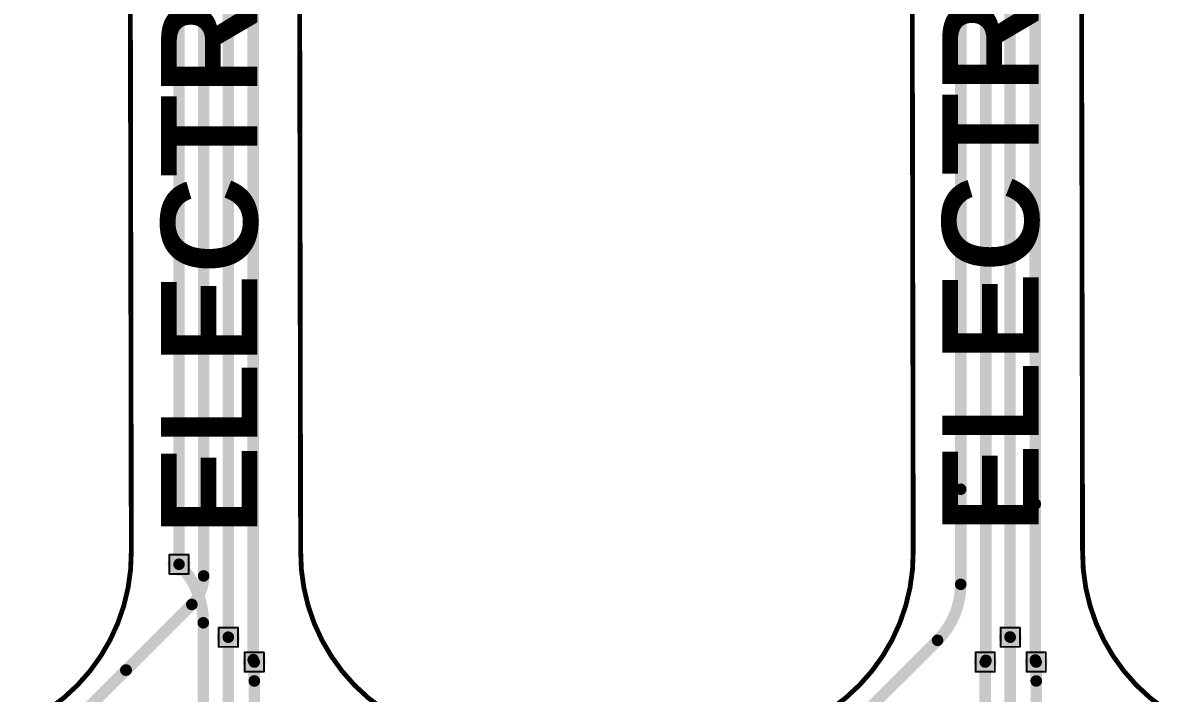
# Model space of a CAD drawing. Header units: inches. Extents: x -17 to 349, y -40 to 215.
# Drawn here: x 141.2 to 171.41, y 29.03 to 46.73 of the extents above; entities that cross this region are included whole.
import ezdxf

# ---------------------------------------------------------------- set-up
doc = ezdxf.new("R2010")
doc.units = ezdxf.units.IN
for name, color, linetype in [('Board Outline', 216, 'Continuous'), ('Bottom Layer', 5, 'Continuous'), ('Drill Drawing', 1, 'Continuous'), ('Top Layer', 1, 'Continuous'), ('Top Overlay', 2, 'Continuous'), ('Via Holes', 16, 'Continuous')]:
    doc.layers.add(name, color=color, linetype=linetype)
doc.styles.add('Arial_Bold', font='', dxfattribs={"height": 0.2})
doc.styles.get('Arial_Bold').set_extended_font_data('Arial', bold=True)

msp = doc.modelspace()

# ---------------------------------------------------------------- hatches: boundary and pattern name
at = {"layer": 'Bottom Layer'}
h = msp.add_hatch(color=5, dxfattribs=at)
edge = h.paths.add_edge_path()
edge.add_arc((145.31977286, 32.43707), 0.2999994, 0, 360)
h = msp.add_hatch(color=5, dxfattribs=at)
edge = h.paths.add_edge_path()
edge.add_arc((146.62137808, 30.5102387), 0.2999994, 0, 360)
h = msp.add_hatch(color=5, dxfattribs=at)
edge = h.paths.add_edge_path()
edge.add_arc((167.26428574, 30.51009138), 0.2999994, 0, 360)
h = msp.add_hatch(color=5, dxfattribs=at)
edge = h.paths.add_edge_path()
edge.add_arc((147.305903, 29.85425322), 0.2999994, 0, 360)
h = msp.add_hatch(color=5, dxfattribs=at)
edge = h.paths.add_edge_path()
edge.add_arc((166.60261066, 29.8541059), 0.2999994, 0, 360)
h = msp.add_hatch(color=5, dxfattribs=at)
edge = h.paths.add_edge_path()
edge.add_arc((167.94881066, 29.8541059), 0.2999994, 0, 360)
at = {"layer": 'Top Layer'}
h = msp.add_hatch(color=1, dxfattribs=at)
edge = h.paths.add_edge_path()
edge.add_arc((145.31977286, 32.43707), 0.2999994, 0, 360)
h = msp.add_hatch(color=1, dxfattribs=at)
edge = h.paths.add_edge_path()
edge.add_arc((146.62137808, 30.5102387), 0.2999994, 0, 360)
h = msp.add_hatch(color=1, dxfattribs=at)
edge = h.paths.add_edge_path()
edge.add_arc((167.26428574, 30.51009138), 0.2999994, 0, 360)
h = msp.add_hatch(color=1, dxfattribs=at)
edge = h.paths.add_edge_path()
edge.add_arc((147.305903, 29.85425322), 0.2999994, 0, 360)
h = msp.add_hatch(color=1, dxfattribs=at)
edge = h.paths.add_edge_path()
edge.add_arc((166.60261066, 29.8541059), 0.2999994, 0, 360)
h = msp.add_hatch(color=1, dxfattribs=at)
edge = h.paths.add_edge_path()
edge.add_arc((167.94881066, 29.8541059), 0.2999994, 0, 360)
at = {"layer": 'Via Holes'}
h = msp.add_hatch(color=7, dxfattribs=at)
edge = h.paths.add_edge_path()
edge.add_arc((145.31977286, 32.43707), 0.1499997, 0, 360)
h = msp.add_hatch(color=7, dxfattribs=at)
edge = h.paths.add_edge_path()
edge.add_arc((146.62137808, 30.5102387), 0.1499997, 0, 360)
h = msp.add_hatch(color=7, dxfattribs=at)
edge = h.paths.add_edge_path()
edge.add_arc((167.26428574, 30.51009138), 0.1499997, 0, 360)
h = msp.add_hatch(color=7, dxfattribs=at)
edge = h.paths.add_edge_path()
edge.add_arc((147.305903, 29.85425322), 0.1499997, 0, 360)
h = msp.add_hatch(color=7, dxfattribs=at)
edge = h.paths.add_edge_path()
edge.add_arc((166.60261066, 29.8541059), 0.1499997, 0, 360)
h = msp.add_hatch(color=7, dxfattribs=at)
edge = h.paths.add_edge_path()
edge.add_arc((167.94881066, 29.8541059), 0.1499997, 0, 360)

# ---------------------------------------------------------------- linework, layer by layer
at = {"layer": 'Board Outline', "const_width": 0.127}
for points in [[(144.02799236, 51.17091112), (144.0599608, 32.79238552)], [(148.49798596, 51.17859716), (148.52996964, 32.79237282)], [(164.67183982, 50.52158552), (164.70286846, 32.7922382)], [(169.14183342, 50.52940618), (169.17287222, 32.79233218)]]:
    msp.add_lwpolyline(points, dxfattribs=at)
for points in [[(144.0599608, 32.79238552, -0.2500687460615742), (141.891385, 28.61523614)], [(150.69915758, 28.61522344, -0.2500687460615744), (148.53058178, 32.79237282)], [(164.70286846, 32.7922382, -0.2500687460615742), (162.53429266, 28.61508882)], [(171.34206524, 28.61507612, -0.2500687460615744), (169.17348944, 32.7922255)]]:
    msp.add_lwpolyline(points, format="xyb", dxfattribs=at)
at = {"layer": 'Board Outline', "const_width": 0.0635}
for points in [[(144.0282108, 32.79238552, 1), (144.0917108, 32.79238552, 1)], [(144.0282108, 32.79238552, 1), (144.0917108, 32.79238552, 1)], [(148.49821964, 32.79237282, 1), (148.56171964, 32.79237282, 1)], [(148.49883178, 32.79237282, 1), (148.56233178, 32.79237282, 1)], [(164.67111846, 32.7922382, 1), (164.73461846, 32.7922382, 1)], [(164.67111846, 32.7922382, 1), (164.73461846, 32.7922382, 1)], [(169.14112222, 32.79233218, 1), (169.20462222, 32.79233218, 1)], [(169.14173944, 32.7922255, 1), (169.20523944, 32.7922255, 1)]]:
    msp.add_lwpolyline(points, format="xyb", close=True, dxfattribs=at)
at = {"layer": 'Bottom Layer', "const_width": 0.3048}
for points in [[(145.96977156, 32.1292474), (145.96977156, 51.25509688)], [(146.61976772, 30.51184906), (146.61976772, 51.30531776)], [(147.2788647, 29.91952868), (147.2788647, 51.24294806)], [(145.31977286, 32.43707), (145.31977286, 51.1797808)], [(165.95727032, 50.61968794), (165.95727286, 34.41812776)], [(166.62177242, 29.90036692), (166.62177242, 50.40674704)], [(167.92176982, 50.50357946), (167.9260421, 34.02801932)], [(167.2572728, 30.51710432), (167.2572728, 50.27112373999999)], [(165.95727286, 31.90691104), (165.95727286, 34.41812776)], [(167.9260421, 29.90907404), (167.9260421, 34.02801932)], [(143.92409112, 29.64190668), (145.65747094, 31.3752865)], [(146.61976772, 30.51184906), (146.62137808, 30.5102387)], [(161.99262242, 27.07655747999999), (165.34512778, 30.42906284)], [(167.2572728, 30.51710432), (167.26428574, 30.51009138)], [(141.34971476, 27.0767048), (143.91491664, 29.64190668)], [(143.91491664, 29.64190668), (143.92409112, 29.64190668)]]:
    msp.add_lwpolyline(points, dxfattribs=at)
at = {"layer": 'Bottom Layer', "const_width": 0.1524}
for points in [[(165.88107286, 34.41812776, 1), (166.03347286, 34.41812776, 1)], [(165.88107286, 34.41812776, 1), (166.03347286, 34.41812776, 1)], [(167.8498421, 34.02801932, 1), (168.0022421, 34.02801932, 1)], [(167.8498421, 34.02801932, 1), (168.0022421, 34.02801932, 1)], [(145.24357286, 32.43707, 1), (145.39597286, 32.43707, 1)], [(145.89357156, 32.1292474, 1), (146.04597156, 32.1292474, 1)], [(145.89357156, 32.12924486, 1), (146.04597156, 32.12924486, 1)], [(165.88107286, 31.90691104, 1), (166.03347286, 31.90691104, 1)], [(165.88107286, 31.90691104, 1), (166.03347286, 31.90691104, 1)], [(145.58127094, 31.3752865, 1), (145.73367094, 31.3752865, 1)], [(145.58127094, 31.3752865, 1), (145.73367094, 31.3752865, 1)], [(146.54356772, 30.51184906, 1), (146.69596772, 30.51184906, 1)], [(146.54356772, 30.51184906, 1), (146.69596772, 30.51184906, 1)], [(146.54517808, 30.5102387, 1), (146.69757808, 30.5102387, 1)], [(165.26892778, 30.42906284, 1), (165.42132778, 30.42906284, 1)], [(165.26892778, 30.42906284, 1), (165.42132778, 30.42906284, 1)], [(167.1810728, 30.51710432, 1), (167.3334728, 30.51710432, 1)], [(167.1810728, 30.51710432, 1), (167.3334728, 30.51710432, 1)], [(167.18808574, 30.51009138, 1), (167.34048574, 30.51009138, 1)], [(147.2026647, 29.91952868, 1), (147.3550647, 29.91952868, 1)], [(147.2026647, 29.91952868, 1), (147.3550647, 29.91952868, 1)], [(147.229703, 29.85425322, 1), (147.382103, 29.85425322, 1)], [(166.52641066, 29.8541059, 1), (166.67881066, 29.8541059, 1)], [(166.54557242, 29.90036692, 1), (166.69797242, 29.90036692, 1)], [(166.54557242, 29.90036692, 1), (166.69797242, 29.90036692, 1)], [(167.8498421, 29.90907404, 1), (168.0022421, 29.90907404, 1)], [(167.8498421, 29.90907404, 1), (168.0022421, 29.90907404, 1)], [(167.87261066, 29.8541059, 1), (168.02501066, 29.8541059, 1)], [(143.83871664, 29.64190668, 1), (143.99111664, 29.64190668, 1)], [(143.83871664, 29.64190668, 1), (143.99111664, 29.64190668, 1)], [(143.84789112, 29.64190668, 1), (144.00029112, 29.64190668, 1)], [(143.84789112, 29.64190668, 1), (144.00029112, 29.64190668, 1)]]:
    msp.add_lwpolyline(points, format="xyb", close=True, dxfattribs=at)
at = {"layer": 'Bottom Layer', "const_width": 0.3048}
for points in [[(145.96977156, 32.12924486, -0.1989119296079186), (145.65747094, 31.3752865)], [(165.95727286, 31.90691104, -0.198912367379658), (165.34512778, 30.42906284)], [(147.305903, 29.85425322, -0.198912367379658), (147.2788647, 29.91952868)], [(166.62177242, 29.90036692, -0.198912367379658), (166.60261066, 29.8541059)], [(167.94881066, 29.8541059, -0.198912367379658), (167.9260421, 29.90907404)]]:
    msp.add_lwpolyline(points, format="xyb", dxfattribs=at)
at = {"layer": 'Drill Drawing', "const_width": 0.0508}
for points in [[(145.06577286, 32.69107), (145.57377286, 32.69107)], [(145.06577286, 32.18307), (145.06577286, 32.69107)], [(145.57377286, 32.18307), (145.57377286, 32.69107)], [(145.06577286, 32.18307), (145.57377286, 32.18307)], [(146.36737808, 30.7642387), (146.87537808, 30.7642387)], [(146.36737808, 30.2562387), (146.36737808, 30.7642387)], [(146.87537808, 30.2562387), (146.87537808, 30.7642387)], [(167.01028574, 30.76409138), (167.51828574, 30.76409138)], [(167.01028574, 30.25609138), (167.01028574, 30.76409138)], [(167.51828574, 30.25609138), (167.51828574, 30.76409138)], [(146.36737808, 30.2562387), (146.87537808, 30.2562387)], [(167.01028574, 30.25609138), (167.51828574, 30.25609138)], [(147.051903, 30.10825322), (147.559903, 30.10825322)], [(147.051903, 29.60025322), (147.051903, 30.10825322)], [(147.559903, 29.60025322), (147.559903, 30.10825322)], [(166.34861066, 30.1081059), (166.85661066, 30.1081059)], [(166.34861066, 29.6001059), (166.34861066, 30.1081059)], [(166.85661066, 29.6001059), (166.85661066, 30.1081059)], [(167.69481066, 30.1081059), (168.20281066, 30.1081059)], [(167.69481066, 29.6001059), (167.69481066, 30.1081059)], [(168.20281066, 29.6001059), (168.20281066, 30.1081059)], [(147.051903, 29.60025322), (147.559903, 29.60025322)], [(166.34861066, 29.6001059), (166.85661066, 29.6001059)], [(167.69481066, 29.6001059), (168.20281066, 29.6001059)]]:
    msp.add_lwpolyline(points, dxfattribs=at)
at = {"layer": 'Drill Drawing', "const_width": 0.0254}
for points in [[(145.05307286, 32.69107, 1), (145.07847286, 32.69107, 1)], [(145.05307286, 32.69107, 1), (145.07847286, 32.69107, 1)], [(145.56107286, 32.69107, 1), (145.58647286, 32.69107, 1)], [(145.56107286, 32.69107, 1), (145.58647286, 32.69107, 1)], [(145.05307286, 32.18307, 1), (145.07847286, 32.18307, 1)], [(145.05307286, 32.18307, 1), (145.07847286, 32.18307, 1)], [(145.56107286, 32.18307, 1), (145.58647286, 32.18307, 1)], [(145.56107286, 32.18307, 1), (145.58647286, 32.18307, 1)], [(146.35467808, 30.7642387, 1), (146.38007808, 30.7642387, 1)], [(146.35467808, 30.7642387, 1), (146.38007808, 30.7642387, 1)], [(146.86267808, 30.7642387, 1), (146.88807808, 30.7642387, 1)], [(146.86267808, 30.7642387, 1), (146.88807808, 30.7642387, 1)], [(166.99758574, 30.76409138, 1), (167.02298574, 30.76409138, 1)], [(166.99758574, 30.76409138, 1), (167.02298574, 30.76409138, 1)], [(167.50558574, 30.76409138, 1), (167.53098574, 30.76409138, 1)], [(167.50558574, 30.76409138, 1), (167.53098574, 30.76409138, 1)], [(146.35467808, 30.2562387, 1), (146.38007808, 30.2562387, 1)], [(146.35467808, 30.2562387, 1), (146.38007808, 30.2562387, 1)], [(146.86267808, 30.2562387, 1), (146.88807808, 30.2562387, 1)], [(146.86267808, 30.2562387, 1), (146.88807808, 30.2562387, 1)], [(166.99758574, 30.25609138, 1), (167.02298574, 30.25609138, 1)], [(166.99758574, 30.25609138, 1), (167.02298574, 30.25609138, 1)], [(167.50558574, 30.25609138, 1), (167.53098574, 30.25609138, 1)], [(167.50558574, 30.25609138, 1), (167.53098574, 30.25609138, 1)], [(147.039203, 30.10825322, 1), (147.064603, 30.10825322, 1)], [(147.039203, 30.10825322, 1), (147.064603, 30.10825322, 1)], [(147.547203, 30.10825322, 1), (147.572603, 30.10825322, 1)], [(147.547203, 30.10825322, 1), (147.572603, 30.10825322, 1)], [(166.33591066, 30.1081059, 1), (166.36131066, 30.1081059, 1)], [(166.33591066, 30.1081059, 1), (166.36131066, 30.1081059, 1)], [(166.84391066, 30.1081059, 1), (166.86931066, 30.1081059, 1)], [(166.84391066, 30.1081059, 1), (166.86931066, 30.1081059, 1)], [(167.68211066, 30.1081059, 1), (167.70751066, 30.1081059, 1)], [(167.68211066, 30.1081059, 1), (167.70751066, 30.1081059, 1)], [(168.19011066, 30.1081059, 1), (168.21551066, 30.1081059, 1)], [(168.19011066, 30.1081059, 1), (168.21551066, 30.1081059, 1)], [(147.039203, 29.60025322, 1), (147.064603, 29.60025322, 1)], [(147.039203, 29.60025322, 1), (147.064603, 29.60025322, 1)], [(147.547203, 29.60025322, 1), (147.572603, 29.60025322, 1)], [(147.547203, 29.60025322, 1), (147.572603, 29.60025322, 1)], [(166.33591066, 29.6001059, 1), (166.36131066, 29.6001059, 1)], [(166.33591066, 29.6001059, 1), (166.36131066, 29.6001059, 1)], [(166.84391066, 29.6001059, 1), (166.86931066, 29.6001059, 1)], [(166.84391066, 29.6001059, 1), (166.86931066, 29.6001059, 1)], [(167.68211066, 29.6001059, 1), (167.70751066, 29.6001059, 1)], [(167.68211066, 29.6001059, 1), (167.70751066, 29.6001059, 1)], [(168.19011066, 29.6001059, 1), (168.21551066, 29.6001059, 1)], [(168.19011066, 29.6001059, 1), (168.21551066, 29.6001059, 1)]]:
    msp.add_lwpolyline(points, format="xyb", close=True, dxfattribs=at)
at = {"layer": 'Top Layer', "const_width": 0.3048}
msp.add_lwpolyline([(145.31977286, 32.43707, -0.198912367379658), (145.959703, 30.89214294)], format="xyb", dxfattribs=at)
at = {"layer": 'Top Layer', "const_width": 0.1524}
for points in [[(145.24357286, 32.43707, 1), (145.39597286, 32.43707, 1)], [(145.883503, 30.89214294, 1), (146.035903, 30.89214294, 1)], [(145.883503, 30.89214294, 1), (146.035903, 30.89214294, 1)], [(146.54517808, 30.5102387, 1), (146.69757808, 30.5102387, 1)], [(167.18808574, 30.51009138, 1), (167.34048574, 30.51009138, 1)], [(147.229703, 29.85425322, 1), (147.382103, 29.85425322, 1)], [(166.52641066, 29.8541059, 1), (166.67881066, 29.8541059, 1)], [(167.87261066, 29.8541059, 1), (168.02501066, 29.8541059, 1)], [(147.229703, 29.35514322, 1), (147.382103, 29.35514322, 1)], [(147.229703, 29.35514322, 1), (147.382103, 29.35514322, 1)], [(147.23289324, 29.35514322, 1), (147.38529324, 29.35514322, 1)], [(147.23289324, 29.35514322, 1), (147.38529324, 29.35514322, 1)], [(167.87261066, 29.3549959, 1), (168.02501066, 29.3549959, 1)], [(167.87261066, 29.3549959, 1), (168.02501066, 29.3549959, 1)], [(167.8758009, 29.3549959, 1), (168.0282009, 29.3549959, 1)], [(167.8758009, 29.3549959, 1), (168.0282009, 29.3549959, 1)]]:
    msp.add_lwpolyline(points, format="xyb", close=True, dxfattribs=at)
at = {"layer": 'Top Layer', "const_width": 0.3048}
for points in [[(145.959703, 25.3871095), (145.959703, 30.89214294)], [(146.62137808, 24.9174381), (146.62137808, 30.5102387)], [(167.26428574, 24.91729078), (167.26428574, 30.51009138)], [(147.305903, 29.35514322), (147.305903, 29.85425322)], [(166.60261066, 25.38696218), (166.60261066, 29.8541059)], [(167.94881066, 29.3549959), (167.94881066, 29.8541059)], [(147.305903, 29.35514322), (147.30909324, 29.35514322)], [(147.30909324, 25.29209826), (147.30909324, 29.35514322)], [(167.94881066, 29.3549959), (167.9520009, 29.3549959)], [(167.9520009, 25.29195094), (167.9520009, 29.3549959)]]:
    msp.add_lwpolyline(points, dxfattribs=at)

# ---------------------------------------------------------------- texts
at = {"layer": 'Top Overlay', "style": 'Arial_Bold'}
for s, p in [('ELECTRODE # 4', (147.38581902, 33.2039976)), ('ELECTRODE # 3', (168.01061902, 33.2504796))]:
    msp.add_text(s, height=2.54, rotation=90, dxfattribs=at).set_placement(p)

doc.saveas('drawing.dxf')
